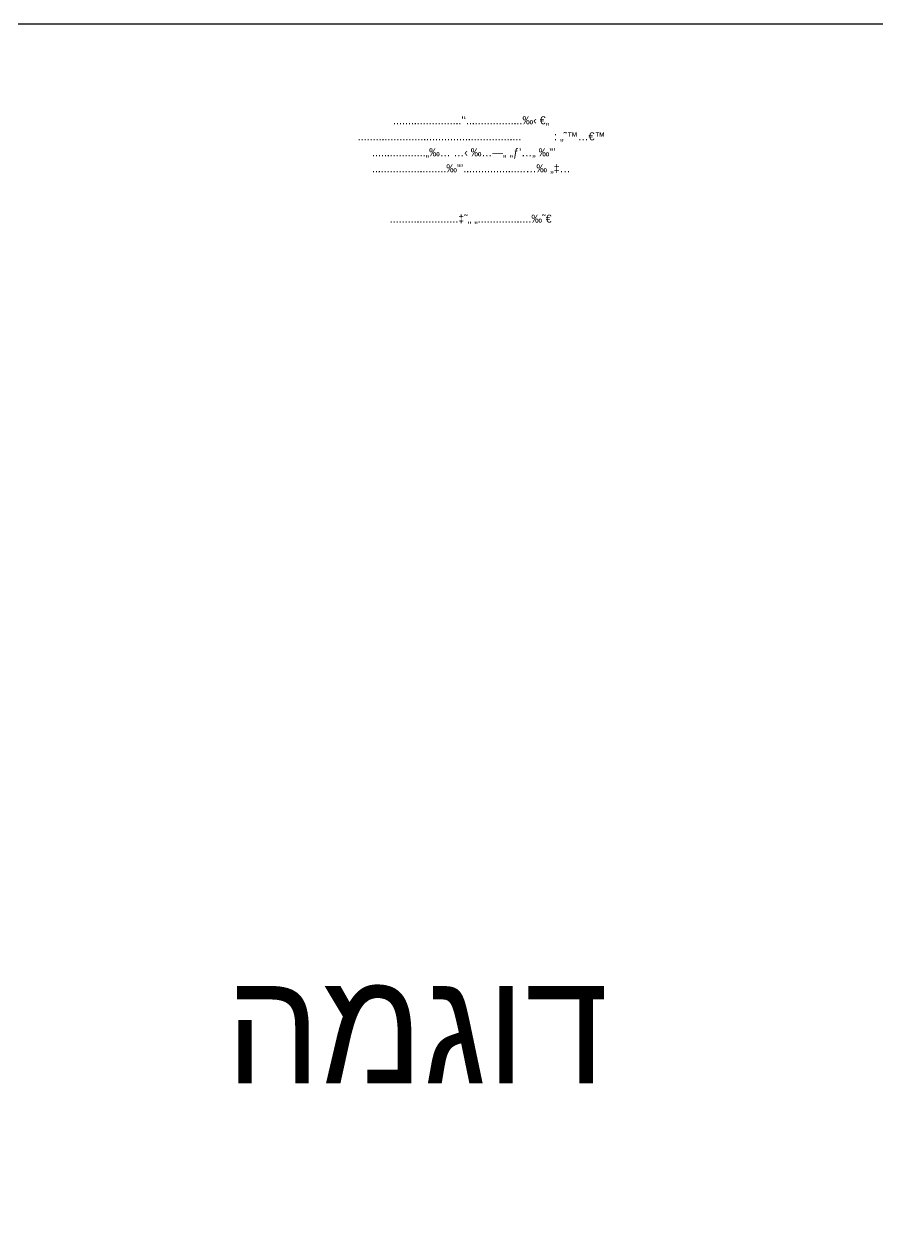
# Model space of a CAD drawing. Header units: millimetres. Extents: x 178072 to 181473, y 610673 to 612173.
# Drawn here: x 179029.1 to 179296.1, y 611048.2 to 611423.2 of the extents above; entities that cross this region are included whole.
import ezdxf
from ezdxf.enums import TextEntityAlignment as Align

# ---------------------------------------------------------------- set-up
doc = ezdxf.new("R2010")
doc.units = ezdxf.units.MM
doc.header["$LTSCALE"] = 6
doc.layers.add('T', color=6, linetype='Continuous', lineweight=15)
doc.layers.add('TR_GILAYON', color=7, linetype='Continuous')
doc.layers.add('TR_GILYON', color=7, linetype='Continuous')
doc.styles.add('H', font='SIMPHEB')
doc.styles.add('TRHEBTXT', font='HEBTXT.SHX')

# ---------------------------------------------------------------- blocks, each defined once
blk = doc.blocks.new('RISH-MAX')
at = {"layer": 'TR_GILAYON'}
blk.add_lwpolyline([(0, 0), (0, 600), (700, 600), (700, 0)], close=True, dxfattribs=at)

msp = doc.modelspace()

# ---------------------------------------------------------------- block references
at = {"layer": 'TR_GILYON', "xscale": 1.25, "yscale": 1.25, "zscale": 1.25}
msp.add_blockref('RISH-MAX', (178688.1272096555, 610673.1746157232), dxfattribs=at)

# ---------------------------------------------------------------- texts
at = {"layer": 'T'}
for s, height, style, p in [(".......................'‘...................‰‹ €„", 2.508, 'H', (179169.0297838986, 611391.7400310748)), (' : „˜™…€™', 2.508, 'H', (179202.5351064093, 611386.7240310748)), ('.......................................................', 2.508, 'H', (179159.1507235146, 611386.7240310748)), ('..................„‰… …‹ ‰…—„ „ƒ’…„ ‰"’', 2.508, 'H', (179166.7231850153, 611381.708031074)), ('.........................‰"’.....................…‰ „‡…', 2.508, 'H', (179169.0297838986, 611376.6920310737)), ('.......................‡˜„ „..................‰˜€', 2.508, 'H', (179168.8915064089, 611360.9341170093)), ('המגוד', 35, 'TRHEBTXT', (179152.0972607108, 611091.334399248))]:
    msp.add_text(s, height=height, dxfattribs=dict(at, style=style)).set_placement(p, align=Align.CENTER)

doc.saveas('drawing.dxf')
